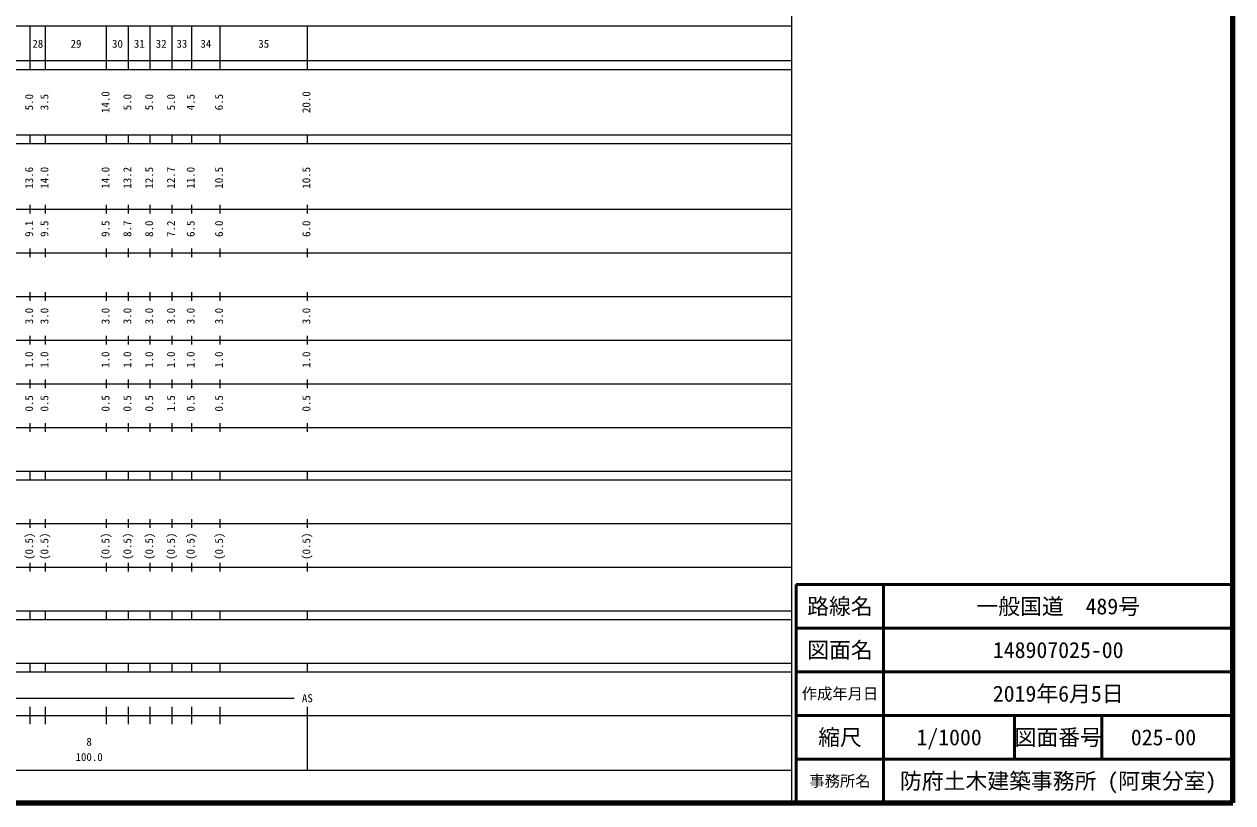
# Model space of a CAD drawing. Units: millimetres on the paper, enlarged 1000 times. Extents: x 40000 to 680000, y 20000 to 380000.
# Drawn here: x 403122 to 680000, y 20000 to 198357 of the extents above; entities that cross this region are included whole.
import ezdxf
from ezdxf.enums import TextEntityAlignment as Align

# ---------------------------------------------------------------- set-up
doc = ezdxf.new("R2010")
doc.units = ezdxf.units.MM
doc.header["$LTSCALE"] = 1000
for name, color, linetype, lineweight in [('M-TTL', 2, 'Continuous', 140), ('M-TTL-BAND', 7, 'Continuous', 25), ('M-TTL-FRAM', 2, 'Continuous', 50), ('M-TTL-LINE', 7, 'Continuous', 50)]:
    doc.layers.add(name, color=color, linetype=linetype, lineweight=lineweight)
doc.layers.add('M-TTL-TXT', color=7, linetype='Continuous')
doc.styles.add('ＭＳ ゴシック', font='')
doc.styles.get('ＭＳ ゴシック').set_extended_font_data('MS Gothic')

msp = doc.modelspace()

# ---------------------------------------------------------------- linework, layer by layer
at = {"layer": 'M-TTL'}
for p, q in [((680000, 20000), (680000, 380000)), ((40000, 20000), (680000, 20000))]:
    msp.add_line(p, q, dxfattribs=at)
at = {"layer": 'M-TTL-BAND'}
for p, q in [((579000, 20000), (579000, 370000)), ((68000, 198000), (579000, 198000)), ((404500, 188000), (404500, 198000)), ((408000, 188000), (408000, 198000)), ((422000, 188000), (422000, 198000)), ((427000, 188000), (427000, 198000)), ((432000, 188000), (432000, 198000)), ((437000, 188000), (437000, 198000)), ((441500, 188000), (441500, 198000)), ((448000, 188000), (448000, 198000)), ((468000, 188000), (468000, 198000)), ((40000, 190000), (579000, 190000)), ((40000, 188000), (579000, 188000)), ((40000, 173000), (579000, 173000)), ((404500, 171000), (404500, 173000)), ((408000, 171000), (408000, 173000)), ((422000, 171000), (422000, 173000)), ((427000, 171000), (427000, 173000)), ((432000, 171000), (432000, 173000)), ((437000, 171000), (437000, 173000)), ((441500, 171000), (441500, 173000)), ((448000, 171000), (448000, 173000)), ((468000, 171000), (468000, 173000)), ((40000, 171000), (579000, 171000)), ((40000, 156000), (579000, 156000)), ((404500, 155000), (404500, 157000)), ((408000, 155000), (408000, 157000)), ((422000, 155000), (422000, 157000)), ((427000, 155000), (427000, 157000)), ((432000, 155000), (432000, 157000)), ((437000, 155000), (437000, 157000)), ((441500, 155000), (441500, 157000)), ((448000, 155000), (448000, 157000)), ((468000, 155000), (468000, 157000)), ((404500, 145000), (404500, 147000)), ((408000, 145000), (408000, 147000)), ((422000, 145000), (422000, 147000)), ((427000, 145000), (427000, 147000)), ((432000, 145000), (432000, 147000)), ((437000, 145000), (437000, 147000)), ((441500, 145000), (441500, 147000)), ((448000, 145000), (448000, 147000)), ((468000, 145000), (468000, 147000)), ((46000, 146000), (579000, 146000)), ((52000, 136000), (579000, 136000)), ((404500, 135000), (404500, 137000)), ((408000, 135000), (408000, 137000)), ((422000, 135000), (422000, 137000)), ((427000, 135000), (427000, 137000)), ((432000, 135000), (432000, 137000)), ((437000, 135000), (437000, 137000)), ((441500, 135000), (441500, 137000)), ((448000, 135000), (448000, 137000)), ((468000, 135000), (468000, 137000)), ((46000, 126000), (579000, 126000)), ((404500, 125000), (404500, 127000)), ((408000, 125000), (408000, 127000)), ((422000, 125000), (422000, 127000)), ((427000, 125000), (427000, 127000)), ((432000, 125000), (432000, 127000)), ((437000, 125000), (437000, 127000)), ((441500, 125000), (441500, 127000)), ((448000, 125000), (448000, 127000)), ((468000, 125000), (468000, 127000)), ((404500, 115000), (404500, 117000)), ((408000, 115000), (408000, 117000)), ((422000, 115000), (422000, 117000)), ((427000, 115000), (427000, 117000)), ((432000, 115000), (432000, 117000)), ((437000, 115000), (437000, 117000)), ((441500, 115000), (441500, 117000)), ((448000, 115000), (448000, 117000)), ((468000, 115000), (468000, 117000)), ((52000, 116000), (579000, 116000)), ((46000, 106000), (579000, 106000)), ((404500, 105000), (404500, 107000)), ((408000, 105000), (408000, 107000)), ((422000, 105000), (422000, 107000)), ((427000, 105000), (427000, 107000)), ((432000, 105000), (432000, 107000)), ((437000, 105000), (437000, 107000)), ((441500, 105000), (441500, 107000)), ((448000, 105000), (448000, 107000)), ((468000, 105000), (468000, 107000)), ((40000, 96000), (579000, 96000)), ((404500, 94000), (404500, 96000)), ((408000, 94000), (408000, 96000)), ((422000, 94000), (422000, 96000)), ((427000, 94000), (427000, 96000)), ((432000, 94000), (432000, 96000)), ((437000, 94000), (437000, 96000)), ((441500, 94000), (441500, 96000)), ((448000, 94000), (448000, 96000)), ((468000, 94000), (468000, 96000)), ((40000, 94000), (579000, 94000)), ((49000, 84000), (579000, 84000)), ((404500, 83000), (404500, 85000)), ((408000, 83000), (408000, 85000)), ((422000, 83000), (422000, 85000)), ((427000, 83000), (427000, 85000)), ((432000, 83000), (432000, 85000)), ((437000, 83000), (437000, 85000)), ((441500, 83000), (441500, 85000)), ((448000, 83000), (448000, 85000)), ((468000, 83000), (468000, 85000)), ((404500, 73000), (404500, 75000)), ((408000, 73000), (408000, 75000)), ((422000, 73000), (422000, 75000)), ((427000, 73000), (427000, 75000)), ((432000, 73000), (432000, 75000)), ((437000, 73000), (437000, 75000)), ((441500, 73000), (441500, 75000)), ((448000, 73000), (448000, 75000)), ((468000, 73000), (468000, 75000)), ((40000, 74000), (579000, 74000)), ((40000, 64000), (579000, 64000)), ((404500, 62000), (404500, 64000)), ((408000, 62000), (408000, 64000)), ((422000, 62000), (422000, 64000)), ((427000, 62000), (427000, 64000)), ((432000, 62000), (432000, 64000)), ((437000, 62000), (437000, 64000)), ((441500, 62000), (441500, 64000)), ((448000, 62000), (448000, 64000)), ((468000, 62000), (468000, 64000)), ((40000, 62000), (579000, 62000)), ((40000, 52000), (579000, 52000)), ((40000, 50000), (579000, 50000)), ((404500, 50000), (404500, 52000)), ((408000, 50000), (408000, 52000)), ((422000, 50000), (422000, 52000)), ((427000, 50000), (427000, 52000)), ((432000, 50000), (432000, 52000)), ((437000, 50000), (437000, 52000)), ((441500, 50000), (441500, 52000)), ((448000, 50000), (448000, 52000)), ((468000, 50000), (468000, 52000)), ((71000, 44000), (465000, 44000)), ((404500, 38000), (404500, 42000)), ((408000, 38000), (408000, 42000)), ((422000, 38000), (422000, 42000)), ((427000, 38000), (427000, 42000)), ((432000, 38000), (432000, 42000)), ((437000, 38000), (437000, 42000)), ((441500, 38000), (441500, 42000)), ((448000, 38000), (448000, 42000)), ((468000, 27500), (468000, 42000)), ((40000, 40000), (579000, 40000)), ((68000, 27500), (579000, 27500))]:
    msp.add_line(p, q, dxfattribs=at)
at = {"layer": 'M-TTL-FRAM'}
for p, q in [((680000, 70000), (580000, 70000)), ((580000, 70000), (580000, 20000))]:
    msp.add_line(p, q, dxfattribs=at)
at = {"layer": 'M-TTL-LINE'}
for p, q in [((600000, 70000), (600000, 20000)), ((680000, 60000), (580000, 60000)), ((680000, 50000), (580000, 50000)), ((680000, 40000), (580000, 40000)), ((630000, 40000), (630000, 30000)), ((650000, 40000), (650000, 30000)), ((680000, 30000), (580000, 30000))]:
    msp.add_line(p, q, dxfattribs=at)

# ---------------------------------------------------------------- texts
at = {"layer": 'M-TTL-BAND', "style": 'ＭＳ ゴシック'}
for s, p in [('28', (406250, 192405)), ('29', (415000, 192405)), ('30', (424500, 192405)), ('31', (429500, 192405)), ('32', (434500, 192405)), ('33', (439250, 192405)), ('34', (444750, 192405)), ('35', (458000, 192405)), ('AS', (468000, 42500)), ('8', (418000, 32523)), ('100.0', (418000, 29033))]:
    msp.add_text(s, height=1833, dxfattribs=at).set_placement(p, align=Align.BOTTOM_CENTER)
for s, p in [('14.0', (423216, 180500)), ('20.0', (469216, 180500)), ('5.0', (405716, 180500)), ('3.5', (409216, 180500)), ('5.0', (428216, 180500)), ('5.0', (433216, 180500)), ('5.0', (438216, 180500)), ('4.5', (442716, 180500)), ('6.5', (449216, 180500)), ('13.6', (405716, 163174)), ('14.0', (409216, 163174)), ('14.0', (423216, 163174)), ('13.2', (428216, 163174)), ('12.5', (433216, 163174)), ('12.7', (438216, 163174)), ('11.0', (442716, 163174)), ('10.5', (449216, 163174)), ('10.5', (469216, 163174)), ('9.1', (405716, 151500)), ('9.5', (409216, 151500)), ('9.5', (423216, 151500)), ('8.7', (428216, 151500)), ('8.0', (433216, 151500)), ('7.2', (438216, 151500)), ('6.5', (442716, 151500)), ('6.0', (449216, 151500)), ('6.0', (469216, 151500)), ('3.0', (405716, 131500)), ('3.0', (409216, 131500)), ('3.0', (423216, 131500)), ('3.0', (428216, 131500)), ('3.0', (433216, 131500)), ('3.0', (438216, 131500)), ('3.0', (442716, 131500)), ('3.0', (449216, 131500)), ('3.0', (469216, 131500)), ('1.0', (405716, 121500)), ('1.0', (409216, 121500)), ('1.0', (423216, 121500)), ('1.0', (428216, 121500)), ('1.0', (433216, 121500)), ('1.0', (438216, 121500)), ('1.0', (442716, 121500)), ('1.0', (449216, 121500)), ('1.0', (469216, 121500)), ('0.5', (405716, 111500)), ('0.5', (409216, 111500)), ('0.5', (423216, 111500)), ('0.5', (428216, 111500)), ('0.5', (433216, 111500)), ('1.5', (438216, 111500)), ('0.5', (442716, 111500)), ('0.5', (449216, 111500)), ('0.5', (469216, 111500)), ('(0.5)', (405716, 78764)), ('(0.5)', (409216, 78764)), ('(0.5)', (423216, 78764)), ('(0.5)', (428216, 78764)), ('(0.5)', (433216, 78764)), ('(0.5)', (438216, 78764)), ('(0.5)', (442716, 78764)), ('(0.5)', (449216, 78764)), ('(0.5)', (469216, 78764))]:
    msp.add_text(s, height=1833, rotation=90, dxfattribs=at).set_placement(p, align=Align.BOTTOM_CENTER)
at = {"layer": 'M-TTL-TXT', "style": 'ＭＳ ゴシック'}
for s, height, p in [('路線名', 3666, (590000, 65000)), ('路線名', 3666, (590000, 65000)), ('一般国道\u3000489号', 3666, (640000, 65000)), ('図面名', 3666, (590000, 55000)), ('図面名', 3666, (590000, 55000)), ('148907025-00', 3666, (640000, 55000)), ('2019年6月5日', 3666, (640000, 45000)), ('作成年月日', 2566, (590000, 45000)), ('作成年月日', 2566, (590000, 45000)), ('縮尺', 3666, (590000, 35000)), ('縮尺', 3666, (590000, 35000)), ('1/1000', 3666, (615000, 35000)), ('図面番号', 3666, (640000, 35000)), ('図面番号', 3666, (640000, 35000)), ('025-00', 3666, (664125, 35000)), ('事務所名', 2566, (590000, 25000)), ('事務所名', 2566, (590000, 25000)), ('防府土木建築事務所 (阿東分室)', 3666, (640000, 25000))]:
    msp.add_text(s, height=height, dxfattribs=at).set_placement(p, align=Align.MIDDLE_CENTER)

doc.saveas('drawing.dxf')
